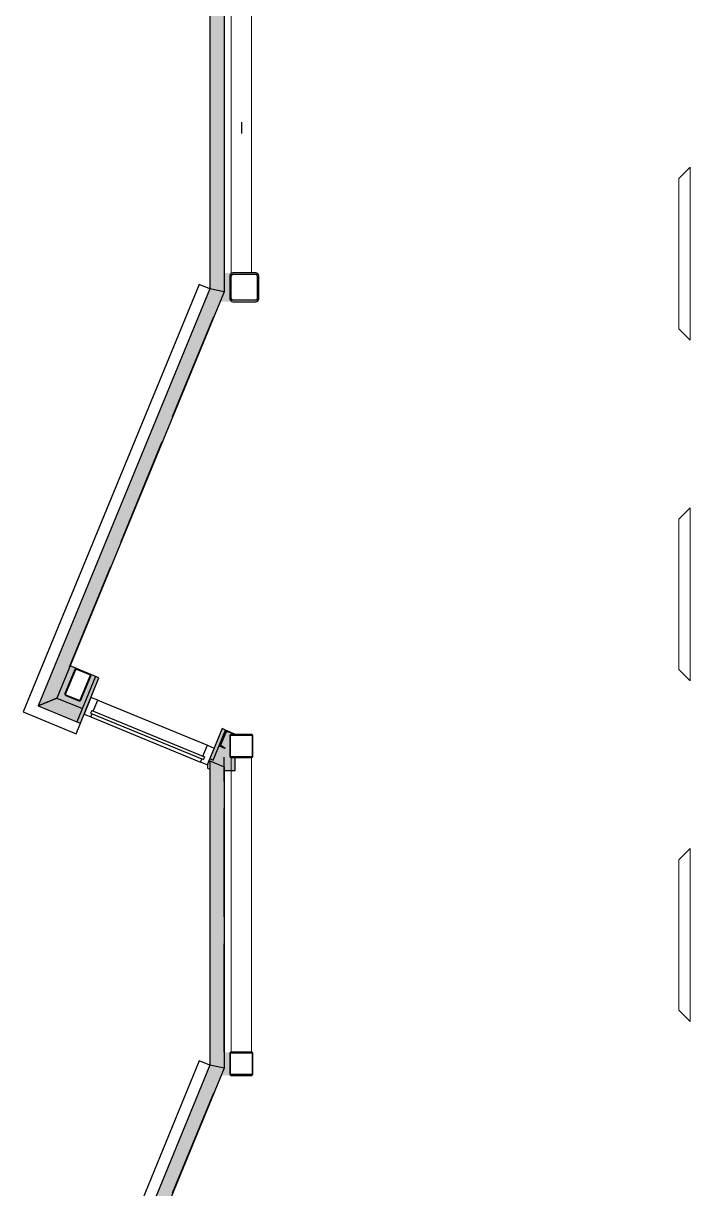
# Model space of a CAD drawing. Header units: inches. Extents: x 2743 to 10591, y -1604 to 5792.
# Drawn here: x 7020.2 to 7251.8, y 3516.1 to 3919.8 of the extents above; entities that cross this region are included whole.
import ezdxf

# ---------------------------------------------------------------- set-up
doc = ezdxf.new("R2010")
doc.units = ezdxf.units.IN
doc.header["$LTSCALE"] = 0.1875
doc.header["$MEASUREMENT"] = 0
doc.linetypes.add('dash2', pattern=[500, 400, -100])
doc.layers.add('22 Dimension', color=7, linetype='Continuous', lineweight=5)
doc.layers.add('37 Protection', color=1, linetype='Continuous', lineweight=15)
for name, color, linetype in [('A-N-COTES', 1, 'Continuous'), ('A-N-MUR-EXT', 5, 'Continuous'), ('A-N-MUR-INT', 3, 'Continuous'), ('A-N-STRUCTURE', 4, 'Continuous'), ('fill253', 253, 'Continuous'), ('S-N-ACIER', 4, 'Continuous')]:
    doc.layers.add(name, color=color, linetype=linetype)

msp = doc.modelspace()

# ---------------------------------------------------------------- hatches: boundary and pattern name
at = {"layer": 'fill253'}
h = msp.add_hatch(color=7, dxfattribs=at)
h.dxf.hatch_style = 1
h.paths.add_polyline_path([(9794.88804, 4634.2983), (9789.96679, 4634.2983), (9789.98074, 4296.66232), (9794.90199, 4296.66232)])
h.paths.add_polyline_path([(9794.88805, 4881.11089), (9789.9668, 4881.11089), (9789.9668, 4775.21102), (9794.88805, 4775.21102)])
h.paths.add_polyline_path([(9794.88805, 5127.92329), (9789.9668, 5127.92329), (9789.96679, 5022.02362), (9794.88804, 5022.02362)])
h.paths.add_polyline_path([(8905.8684, 2943.29277), (8903.3892, 2938.37099), (9794.90199, 2938.37152), (9794.90199, 3130.36129), (9789.98074, 3130.36129), (9789.98074, 2943.29277)])
h.paths.add_polyline_path([(8477.94274, 2845.33593), (8485.93641, 2846.64062), (8470.93724, 2938.36282), (8470.1595, 2943.12545), (8461.95283, 2943.12545), (8462.69637, 2938.4929)])
h.paths.add_polyline_path([(8896.37174, 2938.2042), (8896.75099, 2936.00974), (8903.53291, 2937.11042), (8903.3892, 2938.37099), (8905.8684, 2943.29277), (8895.56167, 2943.29277)])
h.paths.add_polyline_path([(9794.90199, 5355.98239), (9789.98074, 5355.98239), (9789.9668, 5268.83602), (9794.88805, 5268.83602)])
h.paths.add_polyline_path([(7089.79643, 3123.02867), (7083.99141, 3125.08232), (7083.99141, 3123.83686), (7084.85165, 3123.50795), (7084.85808, 2938.2042), (7353.37882, 2938.37153), (7353.37237, 2943.29278), (7089.77933, 2943.12545)])
h.paths.add_polyline_path([(7084.85808, 3827.66882), (7089.77933, 3826.6441), (7089.77933, 4320.4792), (7084.85808, 4320.4792)])
h.paths.add_polyline_path([(9789.98074, 3862.52649), (9794.90199, 3862.52649), (9794.90199, 4254.42566), (9789.98074, 4254.42566)])
h.paths.add_polyline_path([(9789.97462, 3801.08425), (9794.89587, 3801.08425), (9794.90199, 3862.52649), (9789.98074, 3862.52649)])
h.paths.add_polyline_path([(9789.98074, 3656.9925), (9794.90199, 3656.9925), (9794.89587, 3765.06188), (9789.97462, 3765.06188)])
h.paths.add_polyline_path([(9789.972, 3584.94295), (9794.89325, 3584.94295), (9794.90198, 3620.96895), (9789.98073, 3620.96895)])
h.paths.add_polyline_path([(9789.97812, 3512.89586), (9794.89937, 3512.89586), (9794.89968, 3548.92185), (9789.97843, 3548.92185)])
h.paths.add_polyline_path([(9789.97812, 3440.8512), (9794.89937, 3440.8512), (9794.89937, 3476.87475), (9789.97812, 3476.87475)])
h.paths.add_polyline_path([(8313.35451, 5642.91315), (8313.35451, 5647.83442), (7084.85165, 5647.83442), (7084.85808, 4361.46337), (7089.77933, 4361.46337), (7089.7729, 5642.91317)])
h.paths.add_polyline_path([(7395.62103, 2943.29277), (7395.62125, 2938.37152), (8462.75647, 2938.2042), (8461.95283, 2943.12545)])
h.paths.add_polyline_path([(8556.69558, 5642.88457), (8556.69559, 5647.80617), (8355.59042, 5647.83389), (8355.59042, 5642.91262)])
h.paths.add_polyline_path([(9149.95052, 5647.66709), (9149.95052, 5642.74584), (9789.98074, 5642.74584), (9789.98079, 5510.71941), (9794.90204, 5510.71941), (9794.90199, 5647.66709)])
h.paths.add_polyline_path([(9794.89495, 3260.73346), (9789.9691, 3260.73345), (9789.98074, 3172.43063), (9794.90199, 3172.43063)])
h.paths.add_polyline_path([(9789.9691, 3296.75701), (9794.89495, 3296.75699), (9794.89325, 3404.82765), (9789.972, 3404.82765)])
h = msp.add_hatch(color=7, dxfattribs=at)
h.dxf.hatch_style = 1
h.paths.add_polyline_path([(7089.7729, 3826.81143), (7084.85165, 3827.83614), (7025.37182, 3683.39163), (7031.79627, 3686.06343)])
h.paths.add_polyline_path([(7039.17774, 3683.02114), (7031.79759, 3686.06288), (7025.37174, 3683.39143), (7037.30338, 3678.47328)])
h.paths.add_polyline_path([(7046.40483, 3693.02531), (7043.74726, 3694.11949), (7037.30222, 3678.47353), (7039.96108, 3677.37879), (7042.86301, 3684.41931), (7042.86177, 3684.42008)])
h.paths.add_polyline_path([(7090.2669, 3674.96599), (7089.10194, 3675.44565), (7083.99141, 3663.03386), (7085.15482, 3662.55484), (7085.39396, 3663.13563)])
edge = h.paths.add_edge_path()
edge.add_line((7090.48214, 3674.87539), (7091.00563, 3674.65985))
edge.add_line((7091.00563, 3674.65985), (7090.2669, 3674.96599))
edge.add_line((7090.2669, 3674.96599), (7085.15565, 3662.55247))
edge.add_line((7085.15565, 3662.55247), (7089.77356, 3660.9767))
edge.add_line((7089.77356, 3660.9767), (7093.55672, 3660.97887))
edge.add_line((7093.55672, 3660.97887), (7093.55555, 3665.46299))
edge.add_line((7093.55555, 3665.46299), (7092.22289, 3665.46299))
edge.add_arc((7092.22289, 3665.91299), 0.45, 180, 270, ccw=False)
edge.add_line((7091.7729, 3665.91299), (7091.7729, 3673.01298))
edge.add_arc((7092.22289, 3673.01298), 0.45, 90, 180, ccw=False)
edge.add_line((7092.22289, 3673.46298), (7093.89376, 3673.46298))
edge.add_line((7093.89376, 3673.46298), (7092.26479, 3674.13804))
edge.add_line((7092.26479, 3674.13804), (7092.22869, 3674.05034))
edge.add_arc((7092.11772, 3674.09603), 0.12, 257.0366884, 337.6213917, ccw=False)
edge.add_line((7092.09081, 3673.97909), (7090.73053, 3674.29222))
edge.add_arc((7090.66323, 3673.99986), 0.3, 77.0366884, 157.6213917)
edge.add_line((7090.38582, 3674.11408), (7088.67144, 3669.95027))
edge.add_arc((7088.94885, 3669.83605), 0.3, 157.6213917, 238.2060949)
edge.add_line((7088.79079, 3669.58107), (7089.97719, 3668.84564))
edge.add_arc((7089.91397, 3668.74365), 0.12, -22.3786083, 58.2060949, ccw=False)
edge.add_line((7090.02493, 3668.69796), (7089.98764, 3668.60738))
edge.add_line((7089.98764, 3668.60738), (7088.2038, 3669.34185))
edge.add_line((7088.2038, 3669.34185), (7090.48214, 3674.87539))
h.paths.add_polyline_path([(7039.94038, 3684.87249), (7039.17639, 3683.02261), (7031.79594, 3686.06264), (7036.36711, 3697.15814), (7038.21544, 3696.39713), (7034.60006, 3687.61626), (7034.38887, 3687.15824)])
h.paths.add_polyline_path([(7091.75715, 3833.32675), (7089.7729, 3833.32675), (7089.7729, 3826.81143), (7088.33753, 3823.32677), (7091.75715, 3823.32677)])
h.paths.add_polyline_path([(7089.77356, 3660.97779), (7084.85165, 3662.6787), (7084.85165, 3558.86038), (7089.7729, 3557.83566)])
h = msp.add_hatch(color=7, dxfattribs=at)
h.dxf.hatch_style = 1
h.paths.add_polyline_path([(7089.7729, 3557.83566), (7084.85165, 3558.86038), (7025.37182, 3414.41586), (7031.79627, 3417.08766)])
h.paths.add_polyline_path([(7039.17774, 3414.04537), (7031.79759, 3417.08711), (7025.37174, 3414.41566), (7037.30338, 3409.49751)])
h.paths.add_polyline_path([(7045.69777, 3422.33306), (7046.40474, 3424.04932), (7043.74726, 3425.14372), (7037.30222, 3409.49776), (7039.95979, 3408.40355), (7042.86013, 3415.44443)])
h.paths.add_polyline_path([(7090.2669, 3405.99022), (7089.10194, 3406.46988), (7083.99141, 3394.05809), (7085.15482, 3393.57907), (7085.39396, 3394.15986)])
edge = h.paths.add_edge_path()
edge.add_line((7090.48214, 3405.89962), (7091.00563, 3405.68408))
edge.add_line((7091.00563, 3405.68408), (7090.2669, 3405.99022))
edge.add_line((7090.2669, 3405.99022), (7085.15565, 3393.5767))
edge.add_line((7085.15565, 3393.5767), (7089.7729, 3392.00093))
edge.add_line((7089.7729, 3392.00093), (7093.55672, 3392.0031))
edge.add_line((7093.55672, 3392.0031), (7093.55555, 3396.48722))
edge.add_line((7093.55555, 3396.48722), (7092.22289, 3396.48722))
edge.add_arc((7092.22289, 3396.93722), 0.45, 180, 270, ccw=False)
edge.add_line((7091.7729, 3396.93722), (7091.7729, 3404.03721))
edge.add_arc((7092.22289, 3404.03721), 0.45, 90, 180, ccw=False)
edge.add_line((7092.22289, 3404.48721), (7093.89376, 3404.48721))
edge.add_line((7093.89376, 3404.48721), (7092.26479, 3405.16227))
edge.add_line((7092.26479, 3405.16227), (7092.22869, 3405.07457))
edge.add_arc((7092.11772, 3405.12026), 0.12, 257.0366884, 337.6213917, ccw=False)
edge.add_line((7092.09081, 3405.00332), (7090.73053, 3405.31645))
edge.add_arc((7090.66323, 3405.02409), 0.3, 77.0366884, 157.6213917)
edge.add_line((7090.38582, 3405.13831), (7088.67144, 3400.9745))
edge.add_arc((7088.94885, 3400.86028), 0.3, 157.6213917, 238.2060949)
edge.add_line((7088.79079, 3400.6053), (7089.97719, 3399.86987))
edge.add_arc((7089.91397, 3399.76788), 0.12, -22.3786083, 58.2060949, ccw=False)
edge.add_line((7090.02493, 3399.72219), (7089.98764, 3399.63161))
edge.add_line((7089.98764, 3399.63161), (7088.2038, 3400.36608))
edge.add_line((7088.2038, 3400.36608), (7090.48214, 3405.89962))
h.paths.add_polyline_path([(7039.94038, 3415.89672), (7039.17639, 3414.04684), (7031.79594, 3417.08687), (7036.36711, 3428.18237), (7038.21544, 3427.42136), (7034.60006, 3418.64049), (7034.38887, 3418.18247)])
h.paths.add_polyline_path([(7091.75715, 3563.36673), (7089.7729, 3563.36673), (7089.7729, 3557.83566), (7088.74942, 3555.351), (7091.75715, 3555.33525)])
h.paths.add_polyline_path([(7089.7729, 3392.00202), (7084.85165, 3393.70293), (7084.85165, 3289.88461), (7089.7729, 3288.85989)])

# ---------------------------------------------------------------- linework, layer by layer
at = {"color": 7}
for p, q in [((7043.62815, 3686.28399), (7041.24194, 3680.48598)), ((7045.99461, 3685.31006), (7043.62815, 3686.28399)), ((7043.90138, 3681.7756), (7043.52679, 3680.86542)), ((7043.90138, 3681.7756), (7082.96052, 3665.70059)), ((7044.44749, 3681.55085), (7045.99461, 3685.31006)), ((7045.99461, 3685.31006), (7083.96154, 3669.68456)), ((7041.24194, 3680.48598), (7043.60841, 3679.51204)), ((7043.52679, 3680.86542), (7082.58593, 3664.79041)), ((7043.60841, 3679.51204), (7044.0729, 3680.64067)), ((7043.60841, 3679.51204), (7081.57533, 3663.88654)), ((7082.41441, 3665.92535), (7083.96154, 3669.68456)), ((7083.96154, 3669.68456), (7086.32801, 3668.71063)), ((7082.96052, 3665.70059), (7082.58593, 3664.79041)), ((7086.32801, 3668.71063), (7083.9418, 3662.91261)), ((7081.57533, 3663.88654), (7082.03982, 3665.01517)), ((7083.9418, 3662.91261), (7081.57533, 3663.88654))]:
    msp.add_line(p, q, dxfattribs=at)
for points in [[(7034.87418, 3686.95842), (7039.47576, 3685.06379, 0.414213562), (7040.13361, 3685.33792), (7043.55712, 3693.6528, 0.414213562), (7043.283, 3694.31064), (7038.68142, 3696.20526, 0.414213562), (7038.02358, 3695.93114), (7034.60006, 3687.61626, 0.414213562)], [(7034.97011, 3687.19141), (7039.57169, 3685.29679, 0.414213562), (7039.90061, 3685.43385), (7043.32413, 3693.74873, 0.414213562), (7043.18707, 3694.07765), (7038.58549, 3695.97227, 0.414213562), (7038.25657, 3695.83521), (7034.83305, 3687.52033, 0.414213562)], [(7089.98764, 3668.60738), (7088.2038, 3669.34185), (7090.48214, 3674.87539), (7092.26598, 3674.14093), (7092.22869, 3674.05034, -0.36686215), (7092.09081, 3673.97909), (7090.73053, 3674.29222, 0.36686215), (7090.38582, 3674.11408), (7088.67144, 3669.95027, 0.36686215), (7088.79079, 3669.58107), (7089.97719, 3668.84564, -0.36686215), (7090.02493, 3668.69796)]]:
    msp.add_lwpolyline(points, format="xyb", close=True)
at = {"layer": '22 Dimension'}
for p, q in [((7092.22289, 4064.4906), (7092.22289, 3833.17208)), ((7099.23075, 4064.4906), (7099.23075, 3833.32675)), ((7092.22289, 3674.15867), (7092.22289, 3673.46298)), ((7092.22289, 3665.46299), (7092.22289, 3563.35099)), ((7099.23075, 3665.46299), (7099.23075, 3563.35099))]:
    msp.add_line(p, q, dxfattribs=at)
at = {"layer": '37 Protection'}
for p, q in [((7251.27288, 3869.97691), (7247.27288, 3865.97691)), ((7251.27288, 3869.97691), (7251.27288, 3809.97691)), ((7247.27288, 3865.97691), (7247.27288, 3813.97691)), ((7251.27288, 3809.97691), (7247.27288, 3813.97691)), ((7251.27288, 3751.97691), (7247.27288, 3747.97691)), ((7251.27288, 3751.97691), (7251.27288, 3691.97691)), ((7247.27288, 3747.97691), (7247.27288, 3695.97691)), ((7251.27288, 3691.97691), (7247.27288, 3695.97691)), ((7251.27288, 3633.97691), (7247.27288, 3629.97691)), ((7251.27288, 3633.97691), (7251.27288, 3573.97691)), ((7247.27288, 3629.97691), (7247.27288, 3577.97691)), ((7251.27288, 3573.97691), (7247.27288, 3577.97691))]:
    msp.add_line(p, q, dxfattribs=at)
at = {"layer": 'A-N-COTES', "color": 7}
for p, q in [((7095.77289, 3885.58287), (7095.77289, 3881.6364)), ((7036.68639, 3690.63453), (7036.68639, 3690.63453))]:
    msp.add_line(p, q, dxfattribs=at)
at = {"layer": 'A-N-MUR-EXT', "color": 7}
for p, q in [((7084.85165, 4320.64653), (7084.85165, 3827.83614)), ((7084.85165, 3827.83614), (7025.37073, 3683.39208)), ((7025.37073, 3683.39208), (7038.79224, 3677.85929)), ((7084.8601, 3664.27583), (7084.85165, 3558.86038)), ((7084.85165, 3558.86038), (7025.37073, 3414.41631))]:
    msp.add_line(p, q, dxfattribs=at)
at = {"layer": 'A-N-MUR-INT', "color": 7}
for p, q in [((7089.7729, 4320.64653), (7089.7729, 3826.81143)), ((7081.1746, 3829.35012), (7020.18787, 3681.23542)), ((7084.85165, 3827.83614), (7081.1746, 3829.35012)), ((7089.7729, 3826.81143), (7084.85165, 3827.83614)), ((7089.7729, 3826.81143), (7031.79601, 3686.06353)), ((7046.40482, 3693.02528), (7036.37622, 3697.1545)), ((7045.23754, 3693.50589), (7038.7925, 3677.85993)), ((7039.95979, 3677.37932), (7046.40482, 3693.02528)), ((7031.79601, 3686.06353), (7025.37182, 3683.39163)), ((7025.37182, 3683.39163), (7031.79601, 3686.06353)), ((7031.79601, 3686.06353), (7040.66602, 3682.40807)), ((7020.18787, 3681.23542), (7038.45152, 3673.70864)), ((7038.7925, 3677.85993), (7039.95979, 3677.37932)), ((7038.45152, 3673.70864), (7039.96503, 3677.3846)), ((7039.96503, 3677.3846), (7039.96254, 3677.37854)), ((7089.10194, 3675.44565), (7084.8236, 3665.05504)), ((7085.98856, 3664.57538), (7090.2669, 3674.96599)), ((7090.2669, 3674.96599), (7089.10194, 3675.44565)), ((7090.26668, 3674.96546), (7093.88612, 3673.46244)), ((7093.55614, 3660.97779), (7093.55614, 3665.46299)), ((7098.43016, 3665.46299), (7097.80024, 3665.46299)), ((7083.99141, 3663.03386), (7083.99141, 3661.78839)), ((7083.99141, 3661.78839), (7084.85165, 3661.45949)), ((7084.8236, 3665.05504), (7085.98856, 3664.57538)), ((7084.8601, 3664.27583), (7089.77268, 3662.25308)), ((7089.77268, 3662.25308), (7089.77356, 3660.7046)), ((7089.77356, 3660.7046), (7089.7729, 3557.83566)), ((7089.77356, 3660.97779), (7093.55614, 3660.97779)), ((7081.1746, 3560.37435), (7020.18787, 3412.25965)), ((7089.7729, 3557.83566), (7031.79601, 3417.08776)), ((7084.85165, 3558.86038), (7081.1746, 3560.37435)), ((7089.7729, 3557.83566), (7084.85165, 3558.86038))]:
    msp.add_line(p, q, dxfattribs=at)
at = {"layer": 'A-N-STRUCTURE', "color": 7, "linetype": 'dash2', "ltscale": 0.5}
for p, q in [((7036.21534, 3696.89773), (7089.58158, 3826.45522)), ((7089.81621, 3563.43551), (7089.81621, 3665.54751)), ((7036.21534, 3427.92196), (7089.58158, 3557.47945))]:
    msp.add_line(p, q, dxfattribs=at)
at = {"layer": 'S-N-ACIER', "color": 7}
for p, q in [((7091.75715, 3832.32676), (7091.75715, 3824.32677)), ((7092.25715, 3824.32677), (7092.25715, 3832.32676)), ((7100.75713, 3833.32675), (7092.75715, 3833.32675)), ((7092.75715, 3832.82675), (7100.75713, 3832.82675)), ((7101.25713, 3832.32676), (7101.25713, 3824.32677)), ((7101.75713, 3824.32677), (7101.75713, 3832.32676)), ((7100.75713, 3823.82677), (7092.75715, 3823.82677)), ((7092.75715, 3823.32677), (7100.75713, 3823.32677)), ((7099.32288, 3673.46298), (7092.22289, 3673.46298)), ((7091.7729, 3673.01298), (7091.7729, 3665.91299)), ((7092.0229, 3665.91299), (7092.0229, 3673.01298)), ((7092.22289, 3673.21298), (7099.32288, 3673.21298)), ((7099.52288, 3673.01298), (7099.52288, 3665.91299)), ((7099.77288, 3665.91299), (7099.77288, 3673.01298)), ((7099.32288, 3665.71299), (7092.22289, 3665.71299)), ((7092.22289, 3665.46299), (7099.32288, 3665.46299)), ((7091.7729, 3562.90099), (7091.7729, 3555.801)), ((7092.0229, 3555.801), (7092.0229, 3562.90099)), ((7099.32288, 3563.35099), (7092.22289, 3563.35099)), ((7092.22289, 3563.10099), (7099.32288, 3563.10099)), ((7099.52288, 3562.90099), (7099.52288, 3555.801)), ((7099.77288, 3555.801), (7099.77288, 3562.90099)), ((7099.32288, 3555.601), (7092.22289, 3555.601)), ((7092.22289, 3555.351), (7099.32288, 3555.351))]:
    msp.add_line(p, q, dxfattribs=at)
for centre, radius, start, end in [((7092.75715, 3832.32676), 1, 90, 180), ((7092.75715, 3832.32676), 0.5, 90, 180), ((7100.75713, 3832.32676), 1, 0, 90), ((7100.75713, 3832.32676), 0.5, 0, 90), ((7092.75715, 3824.32677), 1, 180, 270), ((7092.75715, 3824.32677), 0.5, 180, 270), ((7100.75713, 3824.32677), 1, 270, 0), ((7100.75713, 3824.32677), 0.5, 270, 0), ((7092.22289, 3673.01298), 0.45, 90, 180), ((7099.32288, 3673.01298), 0.45, 0, 90), ((7092.22289, 3673.01298), 0.2, 90, 180), ((7099.32288, 3673.01298), 0.2, 0, 90), ((7092.22289, 3665.91299), 0.45, 180, 270), ((7092.22289, 3665.91299), 0.2, 180, 270), ((7099.32288, 3665.91299), 0.45, 270, 0), ((7099.32288, 3665.91299), 0.2, 270, 0), ((7092.22289, 3562.90099), 0.45, 90, 180), ((7092.22289, 3562.90099), 0.2, 90, 180), ((7099.32288, 3562.90099), 0.45, 0, 90), ((7099.32288, 3562.90099), 0.2, 0, 90), ((7092.22289, 3555.801), 0.45, 180, 270), ((7092.22289, 3555.801), 0.2, 180, 270), ((7099.32288, 3555.801), 0.45, 270, 0), ((7099.32288, 3555.801), 0.2, 270, 0)]:
    msp.add_arc(centre, radius, start, end, dxfattribs=at)

doc.saveas('drawing.dxf')
